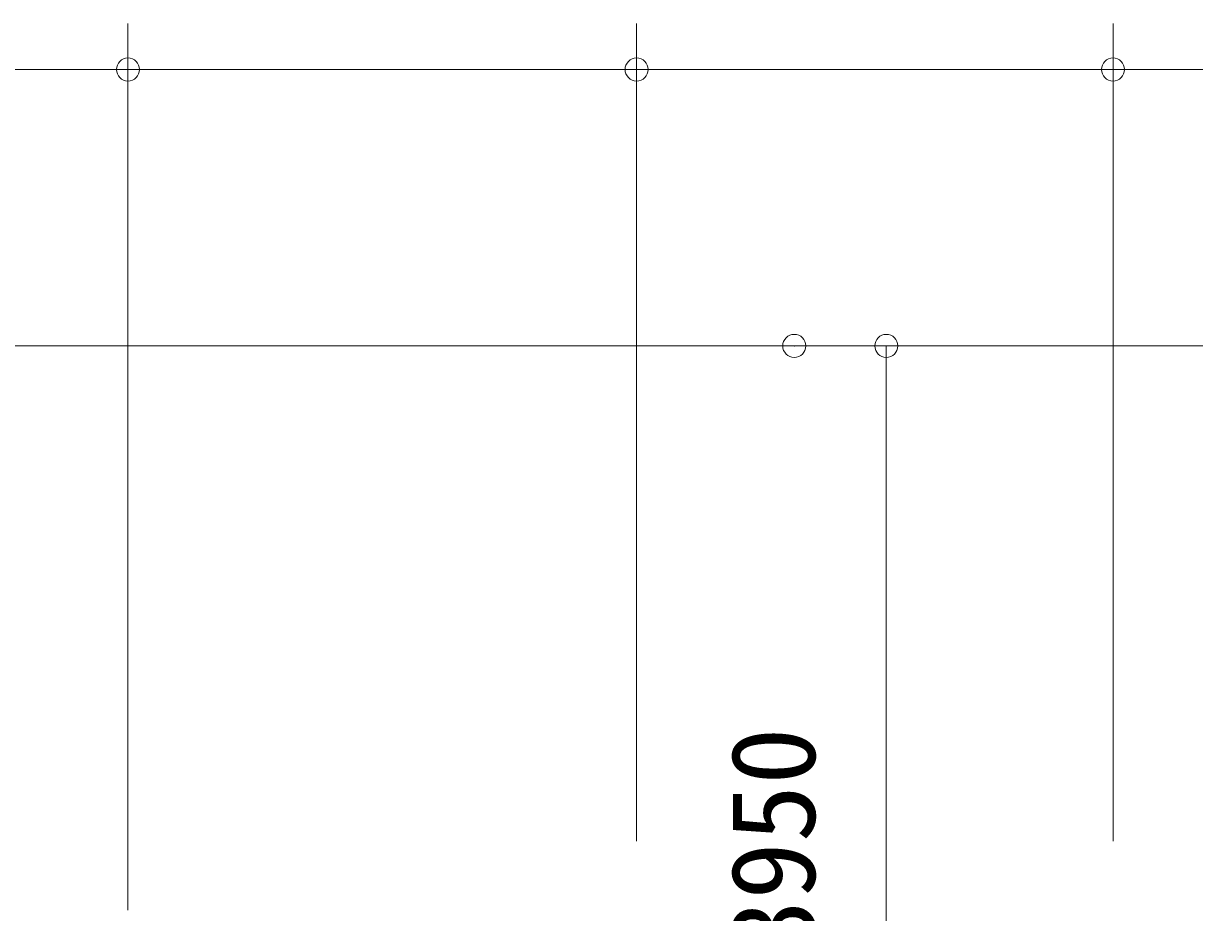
# Model space of a CAD drawing. Units: millimetres on the paper, scale 1:50. Extents: x 114 to 728, y 148 to 446.
# Drawn here: x 307.53 to 332.97, y 393.8 to 413.1 of the extents above; entities that cross this region are included whole.
import ezdxf
from ezdxf.enums import TextEntityAlignment as Align

# ---------------------------------------------------------------- set-up
doc = ezdxf.new("R2010")
doc.units = ezdxf.units.MM
doc.header["$PDMODE"] = 32
doc.header["$PDSIZE"] = 0.5
doc.linetypes.add('USER3', pattern=[63.5, 31.75, -6.35, 6.35, -6.35, 6.35, -6.35])
doc.layers.add('LY_5', color=2, linetype='Continuous', lineweight=18)
doc.layers.add('LY_6', color=7, linetype='Continuous', lineweight=0)
doc.styles.add('ＭＳ ゴシック', font='')
doc.styles.get('ＭＳ ゴシック').set_extended_font_data('MS Gothic')

# ---------------------------------------------------------------- blocks, each defined once
blk = doc.blocks.new('-021-_DOTBLANK')
at = {"color": 7, "linetype": 'Continuous', "lineweight": 0}
blk.add_line((-0.5, 0), (-1, 0), dxfattribs=at)
blk.add_circle((0, 0), 0.5, dxfattribs=at)

msp = doc.modelspace()

# ---------------------------------------------------------------- linework, layer by layer
at = {"layer": 'LY_5', "color": 7, "linetype": 'USER3', "lineweight": 0}
msp.add_line((306.98, 406.104), (334.23, 406.104), dxfattribs=at)
at = {"layer": 'LY_6'}
for p, q in [((309.8, 393.854), (309.8, 413.104)), ((309.8, 393.854), (309.8, 413.104)), ((320.85, 395.354), (320.85, 413.104)), ((320.85, 395.354), (320.85, 413.104)), ((331.2, 395.354), (331.2, 413.104)), ((331.2, 395.354), (331.2, 413.104)), ((306.98, 412.104), (309.8, 412.104)), ((309.8, 412.104), (320.85, 412.104)), ((320.85, 412.104), (331.2, 412.104)), ((331.2, 412.104), (334.23, 412.104)), ((326.275, 406.104), (326.275, 386.354))]:
    msp.add_line(p, q, dxfattribs=at)
for p in [(309.8, 412.104), (320.85, 412.104), (331.2, 412.104), (324.275, 406.104)]:
    msp.add_point(p, dxfattribs=at)

# ---------------------------------------------------------------- block references
at = {"layer": 'LY_6', "xscale": 0.5, "yscale": 0.5}
for p in [(309.8, 412.104), (320.85, 412.104), (331.2, 412.104)]:
    msp.add_blockref('-021-_DOTBLANK', p, dxfattribs=at)
for p, rotation in [((309.8, 412.104), 180), ((320.85, 412.104), 180), ((331.2, 412.104), 180), ((326.275, 406.104), 90)]:
    msp.add_blockref('-021-_DOTBLANK', p, dxfattribs=dict(at, rotation=rotation))

# ---------------------------------------------------------------- texts
at = {"layer": 'LY_6', "style": 'ＭＳ ゴシック'}
msp.add_text('3950', height=1.833, rotation=90, dxfattribs=at).set_placement((325.275, 392.834), align=Align.BOTTOM_LEFT)

doc.saveas('drawing.dxf')
